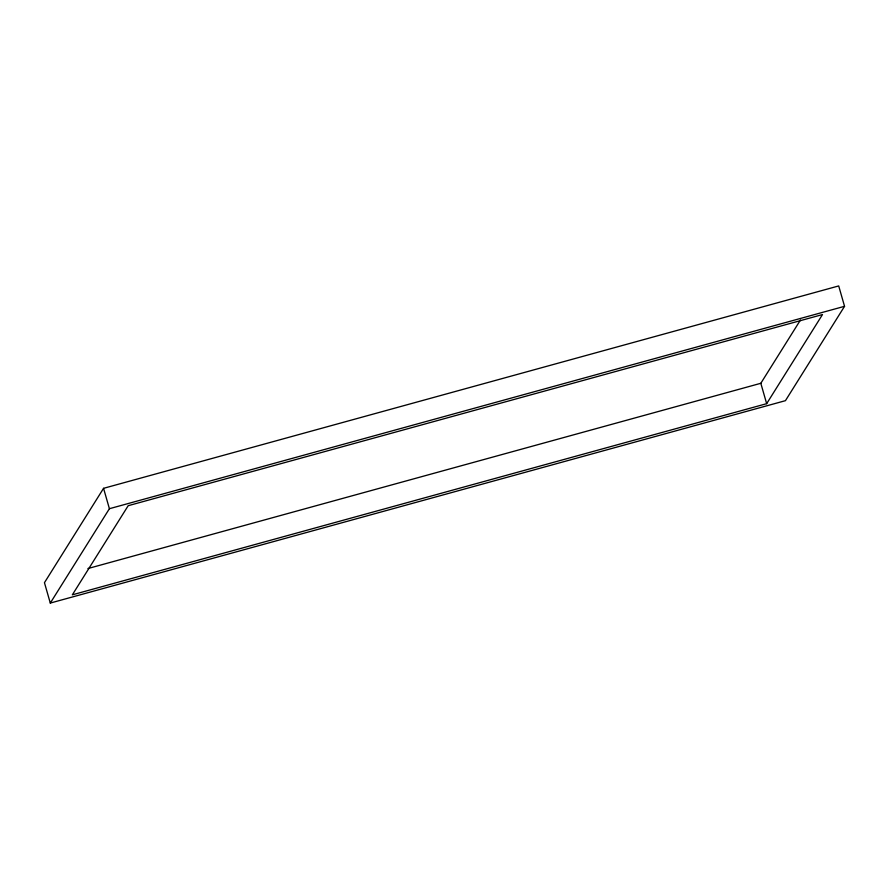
<?xml version="1.0" encoding="UTF-8"?>
<svg xmlns="http://www.w3.org/2000/svg" width="889" height="889" viewBox="0 0 889 889"><rect width="100%" height="100%" fill="white"/><g stroke="black" fill="none" stroke-linecap="round" stroke-linejoin="round"><path stroke-width="1.33" d="M103.557 488.328L44.45 582.684L50.295 603.064L785.443 400.672L844.55 306.316L838.705 285.936L103.557 488.328L109.403 508.708L50.295 603.064M87.922 568.549L760.817 383.292L800.478 319.973M766.662 403.673L822.492 314.562L128.183 505.708L72.353 594.819L766.662 403.673L760.817 383.292M109.403 508.708L844.55 306.316"/></g></svg>
